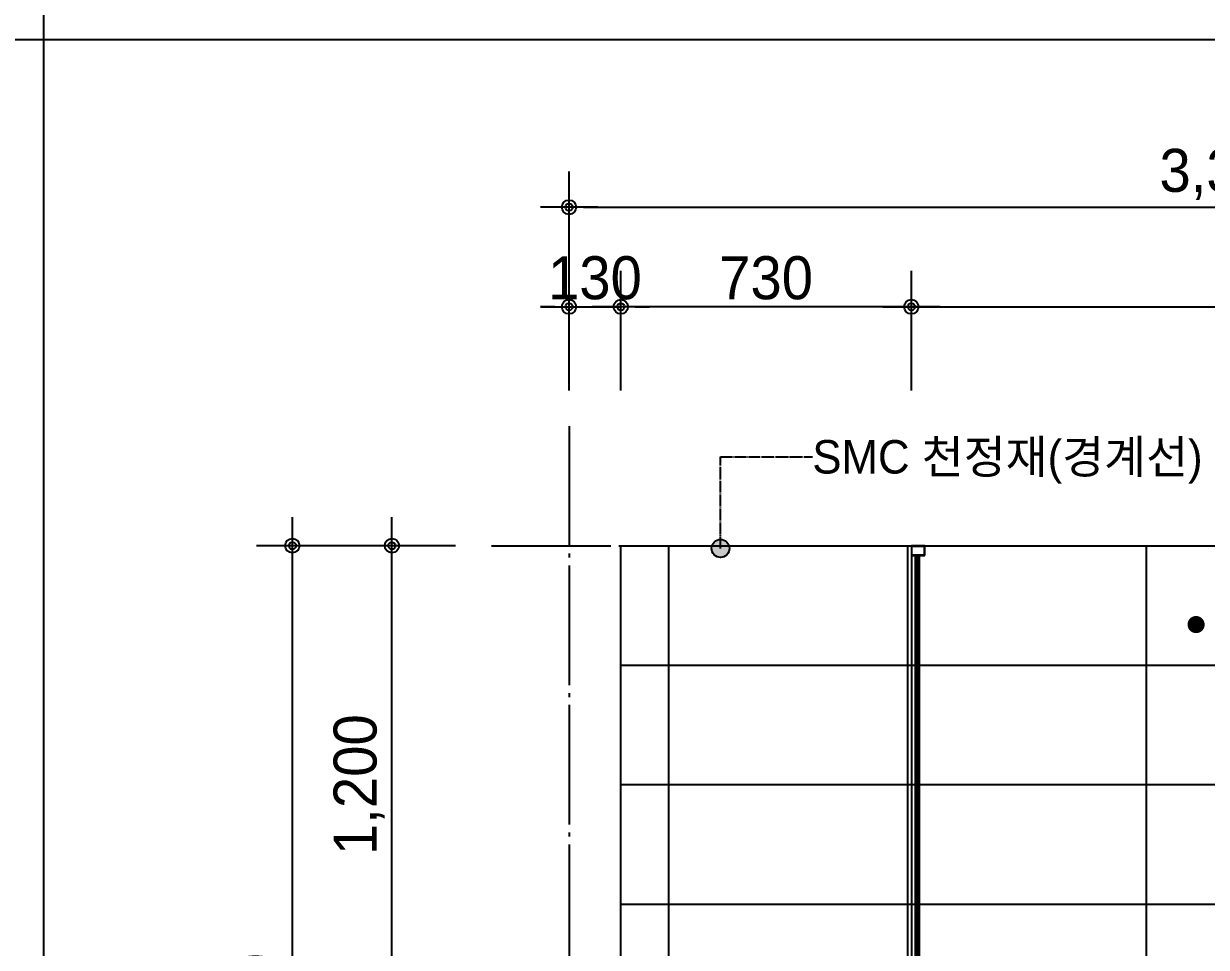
# Model space of a CAD drawing. Header units: millimetres. Extents: x 555 to 100215, y 750 to 17024.
# Drawn here: x 11365 to 14336, y 3069 to 5389 of the extents above; entities that cross this region are included whole.
import ezdxf
from ezdxf.enums import TextEntityAlignment as Align

# ---------------------------------------------------------------- set-up
doc = ezdxf.new("R2010")
doc.units = ezdxf.units.MM
doc.linetypes.add('CEN', pattern=[35, 30, -2, 1, -2])
for name, color, linetype in [('$ZCDB_AUDIT_GENERATED_600D18', 7, 'Continuous'), ('4A.TEC TEXT', 7, 'Continuous'), ('CEN', 1, 'CEN'), ('ELE', 7, 'Continuous'), ('SY', 1, 'Continuous'), ('WAL', 3, 'Continuous')]:
    doc.layers.add(name, color=color, linetype=linetype)
doc.styles.add('나눔고딕', font='')
doc.styles.add('돋움', font='')
doc.styles.get('나눔고딕').set_extended_font_data('Dotum')
doc.styles.get('돋움').set_extended_font_data('Dotum')
doc.dimstyles.new('DIM_600(외부치수)', dxfattribs={"dimscale": 400, "dimtxt": 3.3, "dimasz": 1, "dimexe": 2, "dimexo": 2, "dimgap": 1, "dimtad": 1, "dimdec": 0, "dimdsep": 46, "dimlunit": 6, "dimtxsty": '나눔고딕', "dimblk1": 'DIMDOT', "dimblk2": 'DIMDOT', "dimsah": 1, "dimcen": 2.5, "dimdle": 1.5, "dimclrd": 8, "dimclre": 8, "dimclrt": 3, "dimadec": 0, "dimazin": 0, "dimtfac": 1, "dimtdec": 0, "dimtix": 1, "dimtmove": 2, "dimatfit": 3, "dimldrblk": 'DIMDOT', "dimfxl": 1, "dimtvp": 1, "dimtolj": 1, "dimtzin": 0, "dimarcsym": 0})

# ---------------------------------------------------------------- blocks, each defined once
blk = doc.blocks.new('DIMDOT')
at = {"color": 0}
blk.add_line((-2, 0), (2, 0), dxfattribs=at)
for radius in [0.5, 0.25]:
    blk.add_circle((0, 0), radius, dxfattribs=at)
blk = doc.blocks.new('*D271')
at = {"layer": '$ZCDB_AUDIT_GENERATED_600D18', "color": 8, "lineweight": -2, "transparency": 16777216}
for p, q in [((12735.2, 4467.9, 0), (12735.2, 4767.9, 0)), ((12865.2, 4467.9, 0), (12865.2, 4767.9, 0)), ((12699.2, 4677.9, 0), (12663.2, 4677.9, 0)), ((12735.2, 4677.9, 0), (12865.2, 4677.9, 0)), ((12901.2, 4677.9, 0), (12937.2, 4677.9, 0))]:
    blk.add_line(p, q, dxfattribs=at)
at = {"layer": 'Defpoints', "color": 0, "transparency": 16777216}
for p in [(12865.2, 4677.9, 0), (12735.2, 4377.9, 0), (12865.2, 4377.9, 0)]:
    blk.add_point(p, dxfattribs=at)
at = {"layer": '$ZCDB_AUDIT_GENERATED_600D18', "color": 8, "lineweight": -2, "transparency": 16777216, "xscale": 36, "yscale": 36, "zscale": 36}
blk.add_blockref('DIMDOT', (12735.2, 4677.9, 0), dxfattribs=at)
at = {"layer": '$ZCDB_AUDIT_GENERATED_600D18', "color": 8, "lineweight": -2, "transparency": 16777216, "xscale": 36, "yscale": 36, "zscale": 36, "rotation": 180}
blk.add_blockref('DIMDOT', (12865.2, 4677.9, 0), dxfattribs=at)
at = {"layer": '$ZCDB_AUDIT_GENERATED_600D18', "color": 3, "transparency": 16777216, "insert": (12800.2, 4750, 0), "char_height": 108, "attachment_point": 5, "style": '나눔고딕'}
blk.add_mtext('\\A1;130', dxfattribs=at)
blk = doc.blocks.new('*D272')
at = {"layer": '$ZCDB_AUDIT_GENERATED_600D18', "color": 8, "lineweight": -2, "transparency": 16777216}
for p, q in [((12735.2, 4467.9), (12735.2, 5017.9)), ((16055.2, 4467.9), (16055.2, 5017.9)), ((12771.2, 4927.9), (16019.2, 4927.9))]:
    blk.add_line(p, q, dxfattribs=at)
at = {"layer": 'Defpoints', "color": 0, "transparency": 16777216}
for p in [(16055.2, 4927.9), (12735.2, 4377.9, 0), (16055.2, 4377.9, 0)]:
    blk.add_point(p, dxfattribs=at)
at = {"layer": '$ZCDB_AUDIT_GENERATED_600D18', "color": 8, "lineweight": -2, "transparency": 16777216, "xscale": 36, "yscale": 36, "zscale": 36, "rotation": 180}
blk.add_blockref('DIMDOT', (12735.2, 4927.9), dxfattribs=at)
at = {"layer": '$ZCDB_AUDIT_GENERATED_600D18', "color": 8, "lineweight": -2, "transparency": 16777216, "xscale": 36, "yscale": 36, "zscale": 36}
blk.add_blockref('DIMDOT', (16055.2, 4927.9), dxfattribs=at)
at = {"layer": '$ZCDB_AUDIT_GENERATED_600D18', "color": 3, "transparency": 16777216, "insert": (14395.2, 5010.4), "char_height": 108, "attachment_point": 5, "style": '나눔고딕'}
blk.add_mtext('\\A1;3,320', dxfattribs=at)
blk = doc.blocks.new('*D273')
at = {"layer": '$ZCDB_AUDIT_GENERATED_600D18', "color": 8, "lineweight": -2, "transparency": 16777216}
for p, q in [((12450.2, 4077.9, 0), (11950.2, 4077.9, 0)), ((12040.2, 1713.9, 0), (12040.2, 4041.9, 0)), ((12450.2, 1677.9, 0), (11950.2, 1677.9, 0))]:
    blk.add_line(p, q, dxfattribs=at)
at = {"layer": 'Defpoints', "color": 0, "transparency": 16777216}
for p in [(12040.2, 4077.9, 0), (12540.2, 4077.9, 0), (12540.2, 1677.9, 0)]:
    blk.add_point(p, dxfattribs=at)
at = {"layer": '$ZCDB_AUDIT_GENERATED_600D18', "color": 8, "lineweight": -2, "transparency": 16777216, "xscale": 36, "yscale": 36, "zscale": 36}
for p, rotation in [((12040.2, 4077.9, 0), 90), ((12040.2, 1677.9, 0), 270)]:
    blk.add_blockref('DIMDOT', p, dxfattribs=dict(at, rotation=rotation))
at = {"layer": '$ZCDB_AUDIT_GENERATED_600D18', "color": 3, "transparency": 16777216, "insert": (11957.7, 2877.9, 0), "char_height": 108, "attachment_point": 5, "rotation": 90, "style": '나눔고딕'}
blk.add_mtext('\\A1;2,400', dxfattribs=at)
blk = doc.blocks.new('*D275')
at = {"layer": '$ZCDB_AUDIT_GENERATED_600D18', "color": 8, "lineweight": -2, "transparency": 16777216}
for p, q in [((12450.2, 4077.9), (12200.2, 4077.9)), ((12290.2, 2913.9), (12290.2, 4041.9)), ((12450.2, 2877.9), (12200.2, 2877.9))]:
    blk.add_line(p, q, dxfattribs=at)
at = {"layer": 'Defpoints', "color": 0, "transparency": 16777216}
for p in [(12290.2, 4077.9), (12540.2, 4077.9, 0), (12540.2, 2877.9, 0)]:
    blk.add_point(p, dxfattribs=at)
at = {"layer": '$ZCDB_AUDIT_GENERATED_600D18', "color": 8, "lineweight": -2, "transparency": 16777216, "xscale": 36, "yscale": 36, "zscale": 36}
for p, rotation in [((12290.2, 4077.9), 90), ((12290.2, 2877.9), 270)]:
    blk.add_blockref('DIMDOT', p, dxfattribs=dict(at, rotation=rotation))
at = {"layer": '$ZCDB_AUDIT_GENERATED_600D18', "color": 3, "transparency": 16777216, "insert": (12207.7, 3477.9), "char_height": 108, "attachment_point": 5, "rotation": 90, "style": '나눔고딕'}
blk.add_mtext('\\A1;1,200', dxfattribs=at)
blk = doc.blocks.new('*D277')
at = {"layer": '$ZCDB_AUDIT_GENERATED_600D18', "color": 8, "lineweight": -2, "transparency": 16777216}
for p, q in [((12865.2, 4467.9, 0), (12865.2, 4767.9, 0)), ((13595.2, 4467.9, 0), (13595.2, 4767.9, 0)), ((13559.2, 4677.9, 0), (12901.2, 4677.9, 0))]:
    blk.add_line(p, q, dxfattribs=at)
at = {"layer": 'Defpoints', "color": 0, "transparency": 16777216}
for p in [(12865.2, 4677.9, 0), (12865.2, 4377.9, 0), (13595.2, 4377.9, 0)]:
    blk.add_point(p, dxfattribs=at)
at = {"layer": '$ZCDB_AUDIT_GENERATED_600D18', "color": 8, "lineweight": -2, "transparency": 16777216, "xscale": 36, "yscale": 36, "zscale": 36, "rotation": 180}
blk.add_blockref('DIMDOT', (12865.2, 4677.9, 0), dxfattribs=at)
at = {"layer": '$ZCDB_AUDIT_GENERATED_600D18', "color": 8, "lineweight": -2, "transparency": 16777216, "xscale": 36, "yscale": 36, "zscale": 36}
blk.add_blockref('DIMDOT', (13595.2, 4677.9, 0), dxfattribs=at)
at = {"layer": '$ZCDB_AUDIT_GENERATED_600D18', "color": 3, "transparency": 16777216, "insert": (13230.2, 4750, 0), "char_height": 108, "attachment_point": 5, "style": '나눔고딕'}
blk.add_mtext('\\A1;730', dxfattribs=at)
blk = doc.blocks.new('세면대2')
at = {"layer": 'ELE', "color": 6}
for p, q in [((2034697.5, -275615.1), (2034664, -275615.1)), ((2034664, -275615.1), (2034664, -275616.6)), ((2034664, -275616.6), (2034696, -275616.6)), ((2034696, -275616.6), (2034696, -275638.6)), ((2034697.5, -275640.1), (2034697.5, -275615.1)), ((2034696, -275638.6), (2034664.1, -275638.6)), ((2034665.5, -277097.5), (2034665.5, -275640.1)), ((2034665.5, -275640.1), (2034697.5, -275640.1)), ((2034674, -277097.5), (2034674, -275640.1)), ((2034679, -277097.5), (2034679, -275640.1)), ((2034684, -277097.5), (2034684, -275640.1))]:
    blk.add_line(p, q, dxfattribs=at)
blk = doc.blocks.new('*D324')
at = {"layer": '$ZCDB_AUDIT_GENERATED_600D18', "color": 8, "lineweight": -2, "transparency": 16777216}
for p, q in [((13595.2, 4467.9, 0), (13595.2, 4767.9, 0)), ((15925.2, 4467.9, 0), (15925.2, 4767.9, 0)), ((13631.2, 4677.9, 0), (15889.2, 4677.9, 0))]:
    blk.add_line(p, q, dxfattribs=at)
at = {"layer": 'Defpoints', "color": 0, "transparency": 16777216}
for p in [(15925.2, 4677.9, 0), (13595.2, 4377.9, 0), (15925.2, 4377.9, 0)]:
    blk.add_point(p, dxfattribs=at)
at = {"layer": '$ZCDB_AUDIT_GENERATED_600D18', "color": 8, "lineweight": -2, "transparency": 16777216, "xscale": 36, "yscale": 36, "zscale": 36, "rotation": 180}
blk.add_blockref('DIMDOT', (13595.2, 4677.9, 0), dxfattribs=at)
at = {"layer": '$ZCDB_AUDIT_GENERATED_600D18', "color": 8, "lineweight": -2, "transparency": 16777216, "xscale": 36, "yscale": 36, "zscale": 36}
blk.add_blockref('DIMDOT', (15925.2, 4677.9, 0), dxfattribs=at)
at = {"layer": '$ZCDB_AUDIT_GENERATED_600D18', "color": 3, "transparency": 16777216, "insert": (14760.2, 4760.4, 0), "char_height": 108, "attachment_point": 5, "style": '나눔고딕'}
blk.add_mtext('\\A1;2,330', dxfattribs=at)

msp = doc.modelspace()

# ---------------------------------------------------------------- hatches: boundary and pattern name
at = {"layer": 'SY', "ltscale": 0.05}
h = msp.add_hatch(color=256, dxfattribs=at)
edge = h.paths.add_edge_path()
edge.add_arc((13115.65, 4071.09), 22.53, -630, -270, ccw=False)

# ---------------------------------------------------------------- linework, layer by layer
at = {"color": 3}
for p, q in [((11415, 9946.87), (11415, 750)), ((22275, 5348.44), (555, 5348.44))]:
    msp.add_line(p, q, dxfattribs=at)
at = {"color": 8}
for p, q in [((12985.22, 4077.95, 0), (12985.22, 1677.95, 0)), ((13585.22, 4077.95, 0), (13585.22, 1677.95, 0)), ((14185.22, 4077.95, 0), (14185.22, 1677.95, 0)), ((12865.22, 3777.95, 0), (15925.22, 3777.95, 0)), ((12865.22, 3477.95, 0), (15925.22, 3477.95, 0)), ((12865.22, 3177.95, 0), (15925.22, 3177.95, 0))]:
    msp.add_line(p, q, dxfattribs=at)
at = {"layer": 'CEN', "ltscale": 10}
for p, q in [((12735.22, 4377.95, 0), (12735.22, 1479.95, 0)), ((12540.22, 4077.95, 0), (16225.22, 4077.95, 0))]:
    msp.add_line(p, q, dxfattribs=at)
at = {"layer": 'CEN', "elevation": 0}
msp.add_lwpolyline([(13115.65, 4071.09), (13115.65, 4301.12), (13346.42, 4301.12)], dxfattribs=at)
at = {"layer": 'SY', "ltscale": 0.05, "const_width": 21.52, "elevation": 0}
msp.add_lwpolyline([(14299.63, 3879.88, -1), (14321.15, 3879.88, -1)], format="xyb", close=True, dxfattribs=at)
at = {"layer": 'SY', "ltscale": 0.05}
msp.add_circle((13115.65, 4071.09, 0), 22.53, dxfattribs=at)
at = {"layer": 'WAL'}
msp.add_line((13595.22, 4077.95, 0), (13595.22, 1677.95, 0), dxfattribs=at)
at = {"layer": 'WAL', "elevation": 0}
for points in [[(12865.22, 4077.95), (15925.22, 4077.95), (15925.22, 1677.95), (12865.22, 1677.95)], [(12865.22, 1677.95), (12865.22, 4077.95)]]:
    msp.add_lwpolyline(points, dxfattribs=at)

# ---------------------------------------------------------------- block references
msp.add_blockref('세면대2', (-2021068.8, 279693.03, 0))

# ---------------------------------------------------------------- texts
at = {"layer": '4A.TEC TEXT', "style": '돋움'}
msp.add_text('SMC 천정재(경계선)', height=84, dxfattribs=at).set_placement((13346.42, 4301.12, 0), align=Align.MIDDLE_LEFT)

# ---------------------------------------------------------------- dimensions: what is measured, and where the dimension line sits
at = {"layer": '$ZCDB_AUDIT_GENERATED_600D18'}
for base, p2, picture, middle in [((16055.22, 4927.95, 0), (16055.22, 4377.95, 0), '*D272', (14395.22, 5010.43, 0)), ((12865.22, 4677.95, 0), (12865.22, 4377.95, 0), '*D271', (12800.22, 4750.02, 0))]:
    dim = msp.add_linear_dim(base=base, p1=(12735.22, 4377.95, 0), p2=p2, dimstyle='DIM_600(외부치수)', override={"dimscale": 300, "dimtxt": 0.36, "dimasz": 0.12, "dimexe": 0.3, "dimexo": 0.3, "dimgap": 0.06, "dimdec": 1, "dimblk1": 'DIMDOT', "dimblk2": 'DIMDOT', "dimdle": 0.06}, dxfattribs=at)
    dim.commit()
    dim.dimension.update_dxf_attribs({"geometry": picture, "text_midpoint": middle})
for base, p2, angle, picture, middle in [((12865.22, 4677.95, 0), (12865.22, 4377.95, 0), 180, '*D277', (13230.22, 4750.02, 0)), ((15925.22, 4677.95, 0), (15925.22, 4377.95, 0), 0, '*D324', (14760.22, 4760.43, 0))]:
    dim = msp.add_linear_dim(base=base, p1=(13595.22, 4377.95, 0), p2=p2, angle=angle, dimstyle='DIM_600(외부치수)', override={"dimscale": 300, "dimtxt": 0.36, "dimasz": 0.12, "dimexe": 0.3, "dimexo": 0.3, "dimgap": 0.06, "dimdec": 1, "dimblk1": 'DIMDOT', "dimblk2": 'DIMDOT', "dimdle": 0.06}, dxfattribs=at)
    dim.commit()
    dim.dimension.update_dxf_attribs({"geometry": picture, "text_midpoint": middle})
for p1, distance, picture, middle in [((12540.22, 1677.95, 0), 500, '*D273', (11957.75, 2877.95, 0)), ((12540.22, 2877.95, 0), 250, '*D275', (12207.75, 3477.95, 0))]:
    dim = msp.add_aligned_dim(p1=p1, p2=(12540.22, 4077.95, 0), distance=distance, dimstyle='DIM_600(외부치수)', override={"dimscale": 300, "dimtxt": 0.36, "dimasz": 0.12, "dimexe": 0.3, "dimexo": 0.3, "dimgap": 0.06, "dimdec": 1, "dimblk1": 'DIMDOT', "dimblk2": 'DIMDOT', "dimdle": 0.06}, dxfattribs=at)
    dim.commit()
    dim.dimension.update_dxf_attribs({"geometry": picture, "text_midpoint": middle})

doc.saveas('drawing.dxf')
